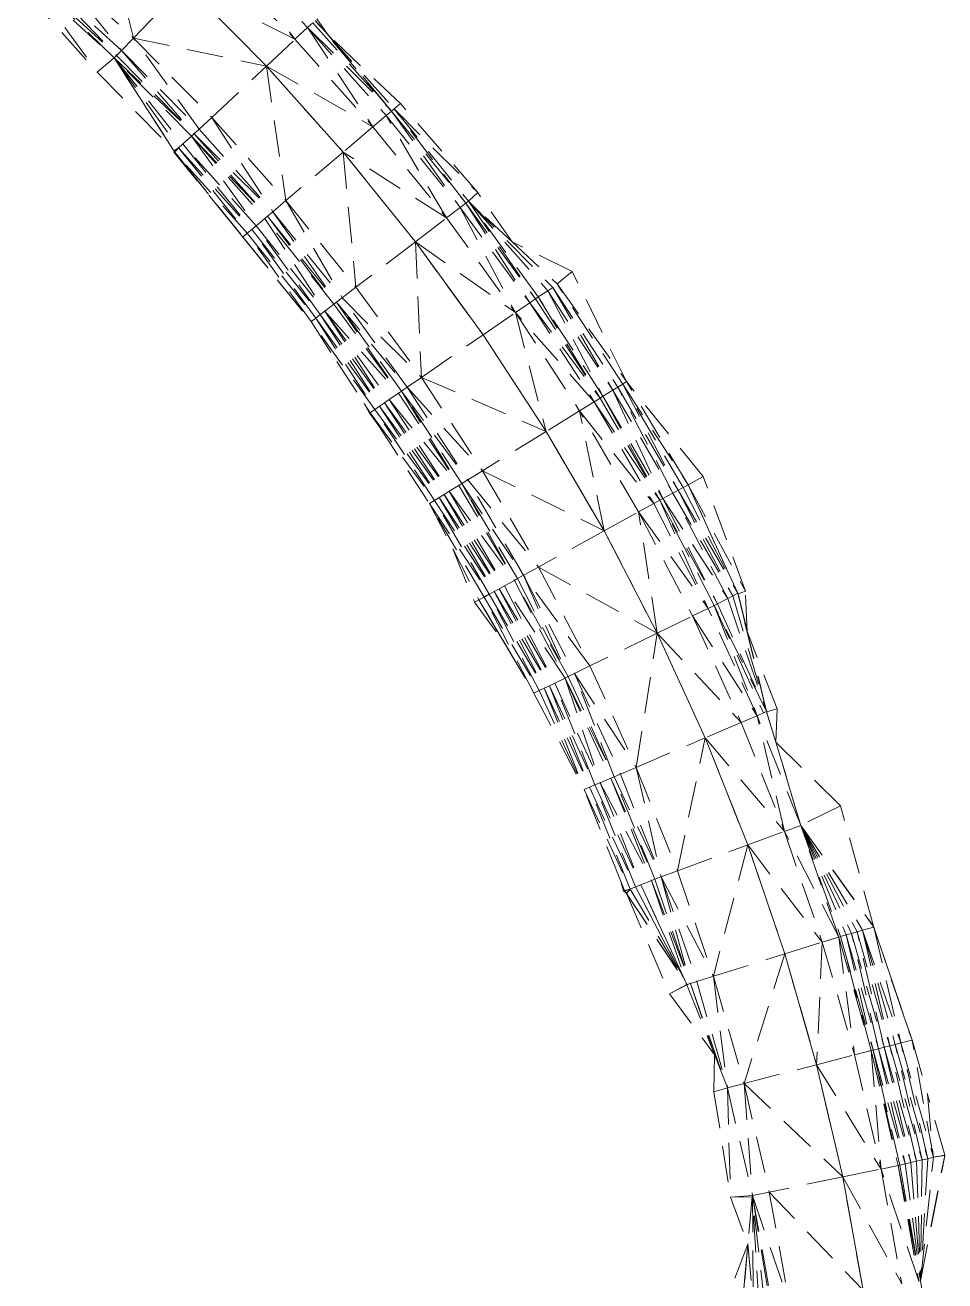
# Model space of a CAD drawing. Header units: metres. Extents: x -162 to 309, y -515 to 446.
# Drawn here: x 216 to 295.8, y -413.4 to -304.4 of the extents above; entities that cross this region are included whole.
import ezdxf

# ---------------------------------------------------------------- set-up
doc = ezdxf.new("R2010")
doc.units = ezdxf.units.M
doc.linetypes.add('HIDDEN', pattern=[9.525, 6.35, -3.175])
doc.layers.add('SURF30BREAK', color=8, linetype='Continuous', lineweight=0)
doc.layers.add('SURF31FEATURE', color=8, linetype='Continuous', lineweight=0)

msp = doc.modelspace()

# ---------------------------------------------------------------- linework, layer by layer
at = {"layer": 'SURF30BREAK', "color": 30, "linetype": 'HIDDEN', "lineweight": 0, "ltscale": 0.5}
for p, q in [((222.51, -294.08, 240.88), (225.37, -305.52, 239.42)), ((233.29, -297.31, 239.84), (240.48, -304.61, 238.64)), ((233.29, -297.31, 239.84), (239.38, -305.63, 238.61)), ((232.24, -298.39, 239.81), (239.38, -305.63, 238.61)), ((218.21, -298.95, 240.62), (225.37, -305.52, 239.42)), ((218.21, -298.95, 240.62), (224.33, -306.6, 239.45)), ((216.62, -300.75, 240.65), (223.7, -307.25, 239.45)), ((216.62, -300.75, 240.65), (222.23, -308.48, 241.37)), ((216.82, -300.53, 240.35), (223.91, -307.03, 239.15)), ((223.7, -307.25, 239.45), (216.82, -300.53, 240.35)), ((224.33, -306.6, 239.45), (217.22, -300.08, 240.65)), ((217.22, -300.08, 240.65), (223.91, -307.03, 239.15)), ((225.37, -305.52, 239.42), (229.88, -300.84, 239.68)), ((239.38, -305.63, 238.61), (229.88, -300.84, 239.68)), ((229.88, -300.84, 239.68), (236.9, -307.96, 238.47)), ((215.97, -301.5, 241.64), (222.23, -308.48, 241.37)), ((247.76, -311.86, 237.14), (241.14, -304, 238.64)), ((242.21, -305.2, 238.45), (241.14, -304, 238.64)), ((242.21, -305.2, 238.45), (241.27, -303.85, 238.51)), ((240.48, -304.61, 238.64), (239.38, -305.63, 238.61)), ((240.48, -304.61, 238.64), (240.92, -304.2, 238.34)), ((240.48, -304.61, 238.64), (247.76, -311.86, 237.14)), ((240.48, -304.61, 238.64), (247.3, -312.25, 237.44)), ((240.48, -304.61, 238.64), (246.15, -313.22, 237.41)), ((240.92, -304.2, 238.34), (247.76, -311.86, 237.14)), ((248.53, -311.21, 238.15), (242.21, -305.2, 238.45)), ((242.21, -305.2, 238.45), (247.98, -311.67, 237.44)), ((242.21, -305.2, 238.45), (247.76, -311.86, 237.14)), ((225.37, -305.52, 239.42), (224.33, -306.6, 239.45)), ((225.37, -305.52, 239.42), (236.9, -307.96, 238.47)), ((225.37, -305.52, 239.42), (232.16, -312.41, 238.21)), ((231.07, -313.43, 238.24), (225.37, -305.52, 239.42)), ((236.9, -307.96, 238.47), (239.38, -305.63, 238.61)), ((239.38, -305.63, 238.61), (246.15, -313.22, 237.41)), ((222.23, -308.48, 241.37), (223.7, -307.25, 239.45)), ((223.7, -307.25, 239.45), (223.91, -307.03, 239.15)), ((223.7, -307.25, 239.45), (230.63, -313.85, 237.94)), ((223.7, -307.25, 239.45), (229.66, -314.72, 238.04)), ((223.7, -307.25, 239.45), (229.29, -315.05, 239.04)), ((223.7, -307.25, 239.45), (228.86, -315.28, 241.02)), ((230.41, -314.05, 238.24), (223.7, -307.25, 239.45)), ((228.83, -315.25, 240.04), (223.7, -307.25, 239.45)), ((223.91, -307.03, 239.15), (224.33, -306.6, 239.45)), ((223.91, -307.03, 239.15), (230.63, -313.85, 237.94)), ((224.33, -306.6, 239.45), (231.07, -313.43, 238.24)), ((224.33, -306.6, 239.45), (230.63, -313.85, 237.94)), ((222.23, -308.48, 241.37), (228.83, -315.25, 240.04)), ((232.16, -312.41, 238.21), (236.9, -307.96, 238.47)), ((236.9, -307.96, 238.47), (246.15, -313.22, 237.41)), ((236.9, -307.96, 238.47), (243.56, -315.42, 237.27)), ((236.9, -307.96, 238.47), (238.6, -319.63, 237.01)), ((247.98, -311.67, 237.44), (247.76, -311.86, 237.14)), ((248.53, -311.21, 238.15), (247.98, -311.67, 237.44)), ((247.98, -311.67, 237.44), (255.24, -318.94, 237.33)), ((247.98, -311.67, 237.44), (254.44, -319.68, 236.24)), ((254.2, -319.86, 235.94), (247.98, -311.67, 237.44)), ((255.24, -318.94, 237.33), (248.53, -311.21, 238.15)), ((231.07, -313.43, 238.24), (232.16, -312.41, 238.21)), ((232.16, -312.41, 238.21), (238.6, -319.63, 237.01)), ((232.16, -312.41, 238.21), (237.46, -320.6, 237.04)), ((246.15, -313.22, 237.41), (247.3, -312.25, 237.44)), ((247.3, -312.25, 237.44), (247.76, -311.86, 237.14)), ((247.3, -312.25, 237.44), (253.73, -320.23, 236.24)), ((252.53, -321.14, 236.21), (247.3, -312.25, 237.44)), ((247.76, -311.86, 237.14), (254.2, -319.86, 235.94)), ((247.76, -311.86, 237.14), (253.73, -320.23, 236.24)), ((230.63, -313.85, 237.94), (230.41, -314.05, 238.24)), ((230.63, -313.85, 237.94), (231.07, -313.43, 238.24)), ((230.63, -313.85, 237.94), (237.46, -320.6, 237.04)), ((230.63, -313.85, 237.94), (237, -320.99, 236.74)), ((231.07, -313.43, 238.24), (237.46, -320.6, 237.04)), ((246.15, -313.22, 237.41), (243.56, -315.42, 237.27)), ((246.15, -313.22, 237.41), (252.53, -321.14, 236.21)), ((229.66, -314.72, 238.04), (229.29, -315.05, 239.04)), ((230.41, -314.05, 238.24), (229.66, -314.72, 238.04)), ((236.01, -321.83, 236.84), (229.66, -314.72, 238.04)), ((229.66, -314.72, 238.04), (235.63, -322.15, 237.84)), ((230.41, -314.05, 238.24), (237, -320.99, 236.74)), ((230.41, -314.05, 238.24), (236.77, -321.18, 237.04)), ((230.41, -314.05, 238.24), (236.01, -321.83, 236.84)), ((228.86, -315.28, 241.02), (228.83, -315.25, 240.04)), ((228.83, -315.25, 240.04), (228.87, -315.31, 241.02)), ((228.86, -315.28, 241.02), (229.29, -315.05, 239.04)), ((228.92, -315.38, 240.03), (228.86, -315.28, 241.02)), ((228.86, -315.28, 241.02), (228.92, -315.38, 240.04)), ((228.87, -315.31, 241.02), (228.86, -315.28, 241.02)), ((228.92, -315.38, 240.04), (228.87, -315.31, 241.02)), ((228.87, -315.31, 241.02), (228.91, -315.45, 241.01)), ((228.92, -315.38, 240.04), (228.91, -315.45, 241.01)), ((228.95, -315.42, 240.04), (228.91, -315.45, 241.01)), ((229.68, -316.34, 240.02), (228.91, -315.45, 241.01)), ((228.91, -315.45, 241.01), (234.85, -322.81, 240.83)), ((229.29, -315.05, 239.04), (228.92, -315.38, 240.03)), ((228.92, -315.38, 240.04), (228.92, -315.38, 240.03)), ((228.92, -315.38, 240.04), (228.95, -315.42, 240.04)), ((228.92, -315.38, 240.04), (228.95, -315.42, 240.04)), ((228.92, -315.38, 240.03), (228.95, -315.42, 240.04)), ((228.95, -315.42, 240.04), (229.29, -315.05, 239.04)), ((235.24, -322.47, 238.84), (228.95, -315.42, 240.04)), ((234.86, -322.8, 239.84), (228.95, -315.42, 240.04)), ((228.95, -315.42, 240.04), (229.68, -316.34, 240.02)), ((228.95, -315.42, 240.04), (228.95, -315.42, 240.04)), ((228.95, -315.42, 240.04), (229.68, -316.34, 240.02)), ((229.29, -315.05, 239.04), (235.63, -322.15, 237.84)), ((229.29, -315.05, 239.04), (235.24, -322.47, 238.84)), ((243.56, -315.42, 237.27), (238.6, -319.63, 237.01)), ((252.53, -321.14, 236.21), (243.56, -315.42, 237.27)), ((243.56, -315.42, 237.27), (249.83, -323.21, 236.07)), ((243.56, -315.42, 237.27), (244.67, -327.16, 235.81)), ((234.85, -322.81, 240.83), (229.68, -316.34, 240.02)), ((229.68, -316.34, 240.02), (234.86, -322.8, 239.84)), ((254.44, -319.68, 236.24), (255.24, -318.94, 237.33)), ((258.22, -323.21, 237.02), (255.24, -318.94, 237.33)), ((237.46, -320.6, 237.04), (238.6, -319.63, 237.01)), ((238.6, -319.63, 237.01), (244.67, -327.16, 235.81)), ((238.6, -319.63, 237.01), (243.48, -328.07, 235.84)), ((252.53, -321.14, 236.21), (253.73, -320.23, 236.24)), ((253.73, -320.23, 236.24), (254.2, -319.86, 235.94)), ((253.73, -320.23, 236.24), (259.75, -328.51, 235.04)), ((253.73, -320.23, 236.24), (258.51, -329.36, 235.01)), ((254.2, -319.86, 235.94), (254.44, -319.68, 236.24)), ((254.2, -319.86, 235.94), (260.24, -328.17, 234.74)), ((254.2, -319.86, 235.94), (259.75, -328.51, 235.04)), ((258.22, -323.21, 237.02), (254.44, -319.68, 236.24)), ((254.44, -319.68, 236.24), (261.75, -327.18, 236.84)), ((254.44, -319.68, 236.24), (261.33, -327.46, 235.84)), ((254.44, -319.68, 236.24), (260.24, -328.17, 234.74)), ((260.49, -328, 234.84), (254.44, -319.68, 236.24)), ((236.77, -321.18, 237.04), (236.01, -321.83, 236.84)), ((237, -320.99, 236.74), (236.77, -321.18, 237.04)), ((242.77, -328.62, 235.84), (236.77, -321.18, 237.04)), ((236.77, -321.18, 237.04), (241.97, -329.23, 235.64)), ((237.46, -320.6, 237.04), (237, -320.99, 236.74)), ((237, -320.99, 236.74), (243, -328.44, 235.54)), ((237, -320.99, 236.74), (242.77, -328.62, 235.84)), ((237.46, -320.6, 237.04), (243.48, -328.07, 235.84)), ((237.46, -320.6, 237.04), (243, -328.44, 235.54)), ((249.83, -323.21, 236.07), (252.53, -321.14, 236.21)), ((252.53, -321.14, 236.21), (258.51, -329.36, 235.01)), ((235.24, -322.47, 238.84), (234.86, -322.8, 239.84)), ((235.63, -322.15, 237.84), (235.24, -322.47, 238.84)), ((235.24, -322.47, 238.84), (241.18, -329.83, 237.64)), ((240.78, -330.14, 238.64), (235.24, -322.47, 238.84)), ((235.63, -322.15, 237.84), (236.01, -321.83, 236.84)), ((235.63, -322.15, 237.84), (241.57, -329.53, 236.64)), ((241.18, -329.83, 237.64), (235.63, -322.15, 237.84)), ((236.01, -321.83, 236.84), (241.97, -329.23, 235.64)), ((241.57, -329.53, 236.64), (236.01, -321.83, 236.84)), ((234.86, -322.8, 239.84), (234.85, -322.81, 240.83)), ((234.85, -322.81, 240.83), (235.06, -323.04, 240.8)), ((234.86, -322.8, 239.84), (240.78, -330.14, 238.64)), ((234.86, -322.8, 239.84), (235.06, -323.04, 240.8)), ((235.06, -323.04, 240.8), (240.78, -330.14, 238.64)), ((249.83, -323.21, 236.07), (244.67, -327.16, 235.81)), ((249.83, -323.21, 236.07), (258.51, -329.36, 235.01)), ((249.83, -323.21, 236.07), (255.71, -331.29, 234.87)), ((249.83, -323.21, 236.07), (250.36, -334.98, 234.61)), ((263.43, -325.78, 236.71), (258.22, -323.21, 237.02)), ((258.22, -323.21, 237.02), (262.14, -326.87, 237.84)), ((263.43, -325.78, 236.71), (262.14, -326.87, 237.84)), ((268.15, -335.35, 236.37), (263.43, -325.78, 236.71)), ((262.14, -326.87, 237.84), (268.15, -335.35, 236.37)), ((262.16, -326.91, 237.84), (262.14, -326.87, 237.84)), ((267.82, -335.57, 236.63), (262.16, -326.91, 237.84)), ((243, -328.44, 235.54), (243.48, -328.07, 235.84)), ((243.48, -328.07, 235.84), (244.67, -327.16, 235.81)), ((243.48, -328.07, 235.84), (250.36, -334.98, 234.61)), ((249.12, -335.84, 234.64), (243.48, -328.07, 235.84)), ((244.67, -327.16, 235.81), (250.36, -334.98, 234.61)), ((260.49, -328, 234.84), (260.24, -328.17, 234.74)), ((261.33, -327.46, 235.84), (260.49, -328, 234.84)), ((266.11, -336.62, 233.63), (260.49, -328, 234.84)), ((260.49, -328, 234.84), (265.86, -336.78, 233.53)), ((261.33, -327.46, 235.84), (261.75, -327.18, 236.84)), ((261.33, -327.46, 235.84), (266.97, -336.09, 234.63)), ((261.33, -327.46, 235.84), (266.11, -336.62, 233.63)), ((261.75, -327.18, 236.84), (267.39, -335.83, 235.63)), ((261.75, -327.18, 236.84), (266.97, -336.09, 234.63)), ((241.97, -329.23, 235.64), (242.77, -328.62, 235.84)), ((243, -328.44, 235.54), (242.77, -328.62, 235.84)), ((242.77, -328.62, 235.84), (248.38, -336.35, 234.64)), ((243, -328.44, 235.54), (249.12, -335.84, 234.64)), ((243, -328.44, 235.54), (248.38, -336.35, 234.64)), ((248.63, -336.18, 234.34), (243, -328.44, 235.54)), ((259.75, -328.51, 235.04), (258.51, -329.36, 235.01)), ((260.24, -328.17, 234.74), (259.75, -328.51, 235.04)), ((259.75, -328.51, 235.04), (265.86, -336.78, 233.53)), ((259.75, -328.51, 235.04), (265.35, -337.09, 233.83)), ((260.24, -328.17, 234.74), (265.86, -336.78, 233.53)), ((240.78, -330.14, 238.64), (241.18, -329.83, 237.64)), ((240.78, -330.14, 238.64), (243.02, -333.6, 239.55)), ((246.32, -337.77, 237.44), (240.78, -330.14, 238.64)), ((241.18, -329.83, 237.64), (241.57, -329.53, 236.64)), ((241.18, -329.83, 237.64), (246.73, -337.48, 236.44)), ((241.18, -329.83, 237.64), (246.32, -337.77, 237.44)), ((241.57, -329.53, 236.64), (241.97, -329.23, 235.64)), ((241.57, -329.53, 236.64), (247.15, -337.2, 235.44)), ((241.57, -329.53, 236.64), (246.73, -337.48, 236.44)), ((241.97, -329.23, 235.64), (248.38, -336.35, 234.64)), ((241.97, -329.23, 235.64), (247.56, -336.91, 234.44)), ((241.97, -329.23, 235.64), (247.15, -337.2, 235.44)), ((255.71, -331.29, 234.87), (258.51, -329.36, 235.01)), ((265.35, -337.09, 233.83), (258.51, -329.36, 235.01)), ((258.51, -329.36, 235.01), (264.07, -337.88, 233.8)), ((258.51, -329.36, 235.01), (261.18, -339.67, 233.67)), ((250.36, -334.98, 234.61), (255.71, -331.29, 234.87)), ((255.71, -331.29, 234.87), (261.18, -339.67, 233.67)), ((243.02, -333.6, 239.55), (245.39, -337.25, 239.46)), ((249.12, -335.84, 234.64), (250.36, -334.98, 234.61)), ((250.36, -334.98, 234.61), (261.18, -339.67, 233.67)), ((250.36, -334.98, 234.61), (255.65, -343.08, 233.41)), ((267.39, -335.83, 235.63), (267.82, -335.57, 236.63)), ((268.15, -335.35, 236.37), (267.82, -335.57, 236.63)), ((267.82, -335.57, 236.63), (273.49, -344.3, 236.43)), ((267.82, -335.57, 236.63), (272.62, -344.78, 234.43)), ((273.06, -344.54, 235.43), (267.82, -335.57, 236.63)), ((273.49, -344.3, 236.43), (268.15, -335.35, 236.37)), ((274.8, -343.58, 235.44), (268.15, -335.35, 236.37)), ((248.38, -336.35, 234.64), (247.56, -336.91, 234.44)), ((248.38, -336.35, 234.64), (248.63, -336.18, 234.34)), ((248.38, -336.35, 234.64), (253.61, -344.35, 233.44)), ((248.63, -336.18, 234.34), (249.12, -335.84, 234.64)), ((248.63, -336.18, 234.34), (254.37, -343.87, 233.44)), ((248.63, -336.18, 234.34), (253.61, -344.35, 233.44)), ((253.86, -344.19, 233.14), (248.63, -336.18, 234.34)), ((249.12, -335.84, 234.64), (255.65, -343.08, 233.41)), ((249.12, -335.84, 234.64), (254.37, -343.87, 233.44)), ((265.86, -336.78, 233.53), (265.35, -337.09, 233.83)), ((265.86, -336.78, 233.53), (266.11, -336.62, 233.63)), ((265.86, -336.78, 233.53), (271.04, -345.65, 232.33)), ((266.11, -336.62, 233.63), (266.97, -336.09, 234.63)), ((266.11, -336.62, 233.63), (271.3, -345.5, 232.43)), ((266.11, -336.62, 233.63), (271.04, -345.65, 232.33)), ((266.97, -336.09, 234.63), (267.39, -335.83, 235.63)), ((266.97, -336.09, 234.63), (272.18, -345.02, 233.43)), ((266.97, -336.09, 234.63), (271.3, -345.5, 232.43)), ((267.39, -335.83, 235.63), (272.62, -344.78, 234.43)), ((272.18, -345.02, 233.43), (267.39, -335.83, 235.63)), ((245.91, -338.05, 238.44), (245.39, -337.25, 239.46)), ((245.39, -337.25, 239.46), (245.86, -338.08, 239.4)), ((246.32, -337.77, 237.44), (245.91, -338.05, 238.44)), ((246.73, -337.48, 236.44), (246.32, -337.77, 237.44)), ((246.32, -337.77, 237.44), (251.9, -345.4, 235.24)), ((251.48, -345.66, 236.24), (246.32, -337.77, 237.44)), ((246.73, -337.48, 236.44), (247.15, -337.2, 235.44)), ((246.73, -337.48, 236.44), (252.33, -345.14, 234.24)), ((246.73, -337.48, 236.44), (251.9, -345.4, 235.24)), ((247.15, -337.2, 235.44), (247.56, -336.91, 234.44)), ((247.15, -337.2, 235.44), (252.75, -344.87, 233.24)), ((247.15, -337.2, 235.44), (252.33, -345.14, 234.24)), ((247.56, -336.91, 234.44), (253.61, -344.35, 233.44)), ((247.56, -336.91, 234.44), (252.75, -344.87, 233.24)), ((264.07, -337.88, 233.8), (261.18, -339.67, 233.67)), ((265.35, -337.09, 233.83), (264.07, -337.88, 233.8)), ((264.07, -337.88, 233.8), (270.51, -345.94, 232.63)), ((266.22, -348.3, 232.47), (264.07, -337.88, 233.8)), ((269.2, -346.66, 232.6), (264.07, -337.88, 233.8)), ((265.35, -337.09, 233.83), (271.04, -345.65, 232.33)), ((265.35, -337.09, 233.83), (270.51, -345.94, 232.63)), ((245.91, -338.05, 238.44), (245.86, -338.08, 239.4)), ((245.86, -338.08, 239.4), (246.57, -339.07, 238.24)), ((245.91, -338.05, 238.44), (251.48, -345.66, 236.24)), ((246.57, -339.07, 238.24), (245.91, -338.05, 238.44)), ((246.57, -339.07, 238.24), (251.05, -345.92, 237.24)), ((261.18, -339.67, 233.67), (255.65, -343.08, 233.41)), ((261.18, -339.67, 233.67), (266.22, -348.3, 232.47)), ((254.37, -343.87, 233.44), (255.65, -343.08, 233.41)), ((255.65, -343.08, 233.41), (266.22, -348.3, 232.47)), ((255.65, -343.08, 233.41), (260.52, -351.44, 232.21)), ((252.75, -344.87, 233.24), (253.61, -344.35, 233.44)), ((253.61, -344.35, 233.44), (253.86, -344.19, 233.14)), ((253.61, -344.35, 233.44), (258.42, -352.6, 232.24)), ((253.86, -344.19, 233.14), (254.37, -343.87, 233.44)), ((253.86, -344.19, 233.14), (259.21, -352.16, 232.24)), ((253.86, -344.19, 233.14), (258.42, -352.6, 232.24)), ((258.68, -352.45, 231.94), (253.86, -344.19, 233.14)), ((254.37, -343.87, 233.44), (260.52, -351.44, 232.21)), ((259.21, -352.16, 232.24), (254.37, -343.87, 233.44)), ((273.06, -344.54, 235.43), (273.49, -344.3, 236.43)), ((273.49, -344.3, 236.43), (274.8, -343.58, 235.44)), ((273.49, -344.3, 236.43), (278.47, -353.54, 233.78)), ((273.49, -344.3, 236.43), (277.84, -353.76, 234.23)), ((277.81, -353.72, 234.23), (273.49, -344.3, 236.43)), ((278.47, -353.54, 233.78), (274.8, -343.58, 235.44)), ((251.48, -345.66, 236.24), (251.9, -345.4, 235.24)), ((251.9, -345.4, 235.24), (252.33, -345.14, 234.24)), ((251.9, -345.4, 235.24), (257.11, -353.32, 233.04)), ((251.9, -345.4, 235.24), (256.67, -353.56, 234.04)), ((252.33, -345.14, 234.24), (252.75, -344.87, 233.24)), ((252.33, -345.14, 234.24), (257.55, -353.08, 232.04)), ((252.33, -345.14, 234.24), (257.11, -353.32, 233.04)), ((252.75, -344.87, 233.24), (258.42, -352.6, 232.24)), ((252.75, -344.87, 233.24), (257.55, -353.08, 232.04)), ((271.04, -345.65, 232.33), (271.3, -345.5, 232.43)), ((271.3, -345.5, 232.43), (272.18, -345.02, 233.43)), ((271.3, -345.5, 232.43), (276.93, -354.18, 232.23)), ((271.3, -345.5, 232.43), (276.04, -354.64, 231.23)), ((272.18, -345.02, 233.43), (272.62, -344.78, 234.43)), ((272.18, -345.02, 233.43), (277.37, -353.95, 233.23)), ((276.93, -354.18, 232.23), (272.18, -345.02, 233.43)), ((272.62, -344.78, 234.43), (273.06, -344.54, 235.43)), ((272.62, -344.78, 234.43), (277.81, -353.72, 234.23)), ((272.62, -344.78, 234.43), (277.37, -353.95, 233.23)), ((273.06, -344.54, 235.43), (277.81, -353.72, 234.23)), ((251.48, -345.66, 236.24), (251.05, -345.92, 237.24)), ((251.05, -345.92, 237.24), (256.23, -353.8, 235.04)), ((251.05, -345.92, 237.24), (253.08, -349.86, 238.14)), ((255.79, -354.05, 236.04), (251.05, -345.92, 237.24)), ((251.48, -345.66, 236.24), (256.67, -353.56, 234.04)), ((256.23, -353.8, 235.04), (251.48, -345.66, 236.24)), ((269.2, -346.66, 232.6), (270.51, -345.94, 232.63)), ((270.51, -345.94, 232.63), (271.04, -345.65, 232.33)), ((270.51, -345.94, 232.63), (275.23, -355.03, 231.43)), ((271.04, -345.65, 232.33), (276.04, -354.64, 231.23)), ((271.04, -345.65, 232.33), (275.23, -355.03, 231.43)), ((275.77, -354.77, 231.13), (271.04, -345.65, 232.33)), ((266.22, -348.3, 232.47), (269.2, -346.66, 232.6)), ((269.2, -346.66, 232.6), (275.23, -355.03, 231.43)), ((269.2, -346.66, 232.6), (273.88, -355.69, 231.4)), ((270.82, -357.18, 231.26), (269.2, -346.66, 232.6)), ((266.22, -348.3, 232.47), (260.52, -351.44, 232.21)), ((266.22, -348.3, 232.47), (270.82, -357.18, 231.26)), ((253.08, -349.86, 238.14), (255.35, -354.29, 237.04)), ((253.08, -349.86, 238.14), (254.97, -354.5, 237.74)), ((259.21, -352.16, 232.24), (260.52, -351.44, 232.21)), ((260.52, -351.44, 232.21), (270.82, -357.18, 231.26)), ((260.52, -351.44, 232.21), (264.98, -360.03, 231)), ((257.11, -353.32, 233.04), (257.55, -353.08, 232.04)), ((257.55, -353.08, 232.04), (258.42, -352.6, 232.24)), ((257.55, -353.08, 232.04), (261.92, -361.52, 230.83)), ((262.82, -361.08, 231.03), (257.55, -353.08, 232.04)), ((258.42, -352.6, 232.24), (258.68, -352.45, 231.94)), ((258.42, -352.6, 232.24), (262.82, -361.08, 231.03)), ((263.09, -360.95, 230.73), (258.42, -352.6, 232.24)), ((258.68, -352.45, 231.94), (259.21, -352.16, 232.24)), ((258.68, -352.45, 231.94), (263.09, -360.95, 230.73)), ((259.21, -352.16, 232.24), (263.63, -360.68, 231.03)), ((259.21, -352.16, 232.24), (263.09, -360.95, 230.73)), ((264.98, -360.03, 231), (259.21, -352.16, 232.24)), ((255.35, -354.29, 237.04), (255.79, -354.05, 236.04)), ((255.79, -354.05, 236.04), (256.23, -353.8, 235.04)), ((255.79, -354.05, 236.04), (260.57, -362.17, 233.83)), ((260.12, -362.39, 234.83), (255.79, -354.05, 236.04)), ((256.23, -353.8, 235.04), (256.67, -353.56, 234.04)), ((256.23, -353.8, 235.04), (261.02, -361.95, 232.83)), ((260.57, -362.17, 233.83), (256.23, -353.8, 235.04)), ((256.67, -353.56, 234.04), (257.11, -353.32, 233.04)), ((256.67, -353.56, 234.04), (261.47, -361.74, 231.83)), ((256.67, -353.56, 234.04), (261.02, -361.95, 232.83)), ((257.11, -353.32, 233.04), (261.92, -361.52, 230.83)), ((257.11, -353.32, 233.04), (261.47, -361.74, 231.83)), ((276.04, -354.64, 231.23), (276.93, -354.18, 232.23)), ((276.93, -354.18, 232.23), (277.37, -353.95, 233.23)), ((276.93, -354.18, 232.23), (280.31, -363.99, 230.23)), ((277.37, -353.95, 233.23), (277.81, -353.72, 234.23)), ((277.37, -353.95, 233.23), (280.31, -363.99, 230.23)), ((277.81, -353.72, 234.23), (277.84, -353.76, 234.23)), ((277.81, -353.72, 234.23), (278.63, -357.05, 232.94)), ((280.31, -363.99, 230.23), (277.81, -353.72, 234.23)), ((277.84, -353.76, 234.23), (278.47, -353.54, 233.78)), ((277.84, -353.76, 234.23), (278.63, -357.05, 232.94)), ((278.63, -357.05, 232.94), (278.47, -353.54, 233.78)), ((254.97, -354.5, 237.74), (255.35, -354.29, 237.04)), ((254.97, -354.5, 237.74), (257.49, -357.92, 237.05)), ((255.35, -354.29, 237.04), (260.12, -362.39, 234.83)), ((257.49, -357.92, 237.05), (255.35, -354.29, 237.04)), ((259, -360.48, 236.35), (255.35, -354.29, 237.04)), ((273.88, -355.69, 231.4), (275.23, -355.03, 231.43)), ((275.23, -355.03, 231.43), (275.77, -354.77, 231.13)), ((279.49, -364.35, 230.23), (275.23, -355.03, 231.43)), ((275.77, -354.77, 231.13), (276.04, -354.64, 231.23)), ((275.77, -354.77, 231.13), (280.04, -364.11, 229.93)), ((275.77, -354.77, 231.13), (279.49, -364.35, 230.23)), ((280.31, -363.99, 230.23), (275.77, -354.77, 231.13)), ((276.04, -354.64, 231.23), (280.31, -363.99, 230.23)), ((270.82, -357.18, 231.26), (273.88, -355.69, 231.4)), ((273.88, -355.69, 231.4), (279.49, -364.35, 230.23)), ((273.88, -355.69, 231.4), (278.11, -364.94, 230.2)), ((270.82, -357.18, 231.26), (264.98, -360.03, 231)), ((269, -368.83, 229.8), (270.82, -357.18, 231.26)), ((270.82, -357.18, 231.26), (278.11, -364.94, 230.2)), ((270.82, -357.18, 231.26), (274.98, -366.27, 230.06)), ((280.31, -363.99, 230.23), (278.63, -357.05, 232.94)), ((280.31, -364, 230.23), (278.63, -357.05, 232.94)), ((281.22, -363.75, 231.17), (278.63, -357.05, 232.94)), ((257.49, -357.92, 237.05), (259, -360.48, 236.35)), ((263.63, -360.68, 231.03), (263.09, -360.95, 230.73)), ((263.63, -360.68, 231.03), (264.98, -360.03, 231)), ((263.63, -360.68, 231.03), (269, -368.83, 229.8)), ((263.63, -360.68, 231.03), (267.62, -369.42, 229.83)), ((267.07, -369.65, 229.53), (263.63, -360.68, 231.03)), ((264.98, -360.03, 231), (269, -368.83, 229.8)), ((261.47, -361.74, 231.83), (261.02, -361.95, 232.83)), ((261.92, -361.52, 230.83), (261.47, -361.74, 231.83)), ((261.47, -361.74, 231.83), (265.41, -370.36, 230.63)), ((261.47, -361.74, 231.83), (264.95, -370.55, 231.63)), ((261.92, -361.52, 230.83), (262.82, -361.08, 231.03)), ((261.92, -361.52, 230.83), (265.87, -370.16, 229.63)), ((265.41, -370.36, 230.63), (261.92, -361.52, 230.83)), ((262.82, -361.08, 231.03), (263.09, -360.95, 230.73)), ((262.82, -361.08, 231.03), (267.07, -369.65, 229.53)), ((262.82, -361.08, 231.03), (266.79, -369.77, 229.83)), ((262.82, -361.08, 231.03), (265.87, -370.16, 229.63)), ((263.09, -360.95, 230.73), (267.07, -369.65, 229.53)), ((260.57, -362.17, 233.83), (260.12, -362.39, 234.83)), ((260.12, -362.39, 234.83), (264.49, -370.75, 232.63)), ((261.02, -361.95, 232.83), (260.57, -362.17, 233.83)), ((260.57, -362.17, 233.83), (264.49, -370.75, 232.63)), ((261.02, -361.95, 232.83), (264.95, -370.55, 231.63)), ((261.02, -361.95, 232.83), (264.49, -370.75, 232.63)), ((280.04, -364.11, 229.93), (280.31, -363.99, 230.23)), ((280.31, -364, 230.23), (281.22, -363.75, 231.17)), ((280.31, -363.99, 230.23), (280.31, -364, 230.23)), ((280.31, -363.99, 230.23), (283.27, -373.87, 229.03)), ((281.11, -366.65, 229.91), (280.31, -363.99, 230.23)), ((280.31, -364, 230.23), (281.11, -366.65, 229.91)), ((281.11, -366.65, 229.91), (281.22, -363.75, 231.17)), ((278.11, -364.94, 230.2), (274.98, -366.27, 230.06)), ((279.49, -364.35, 230.23), (278.11, -364.94, 230.2)), ((278.11, -364.94, 230.2), (281.86, -374.39, 229)), ((279.49, -364.35, 230.23), (280.04, -364.11, 229.93)), ((283.27, -373.87, 229.03), (279.49, -364.35, 230.23)), ((281.86, -374.39, 229), (279.49, -364.35, 230.23)), ((269, -368.83, 229.8), (274.98, -366.27, 230.06)), ((272.57, -377.82, 228.6), (274.98, -366.27, 230.06)), ((274.98, -366.27, 230.06), (281.86, -374.39, 229)), ((274.98, -366.27, 230.06), (278.67, -375.57, 228.86)), ((286.73, -372.17, 226.46), (281.11, -366.65, 229.91)), ((281.11, -366.65, 229.91), (283.27, -373.87, 229.03)), ((267.07, -369.65, 229.53), (267.62, -369.42, 229.83)), ((267.62, -369.42, 229.83), (269, -368.83, 229.8)), ((267.62, -369.42, 229.83), (271.16, -378.34, 228.63)), ((269, -368.83, 229.8), (272.57, -377.82, 228.6)), ((269, -368.83, 229.8), (271.16, -378.34, 228.63)), ((264.95, -370.55, 231.63), (264.49, -370.75, 232.63)), ((264.95, -370.55, 231.63), (265.41, -370.36, 230.63)), ((264.95, -370.55, 231.63), (268.92, -379.2, 229.43)), ((268.46, -379.39, 230.43), (264.95, -370.55, 231.63)), ((265.41, -370.36, 230.63), (265.87, -370.16, 229.63)), ((265.41, -370.36, 230.63), (269.39, -379.02, 228.43)), ((268.92, -379.2, 229.43), (265.41, -370.36, 230.63)), ((265.87, -370.16, 229.63), (266.79, -369.77, 229.83)), ((265.87, -370.16, 229.63), (270.32, -378.65, 228.63)), ((265.87, -370.16, 229.63), (269.39, -379.02, 228.43)), ((266.79, -369.77, 229.83), (267.07, -369.65, 229.53)), ((266.79, -369.77, 229.83), (270.6, -378.54, 228.33)), ((266.79, -369.77, 229.83), (270.32, -378.65, 228.63)), ((267.07, -369.65, 229.53), (271.16, -378.34, 228.63)), ((270.6, -378.54, 228.33), (267.07, -369.65, 229.53)), ((264.49, -370.75, 232.63), (268.46, -379.39, 230.43)), ((267.62, -378.64, 232.55), (264.49, -370.75, 232.63)), ((286.73, -372.17, 226.46), (283.27, -373.87, 229.03)), ((289.58, -382.62, 222.44), (286.73, -372.17, 226.46)), ((281.86, -374.39, 229), (283.27, -373.87, 229.03)), ((283.27, -373.87, 229.03), (289.58, -382.62, 222.44)), ((283.27, -373.87, 229.03), (289.6, -382.7, 223.22)), ((283.27, -373.87, 229.03), (288.64, -382.97, 223.02)), ((283.27, -373.87, 229.03), (288.16, -383.11, 224.02)), ((283.27, -373.87, 229.03), (287.68, -383.25, 225.02)), ((283.27, -373.87, 229.03), (287.2, -383.38, 226.02)), ((283.27, -373.87, 229.03), (286.72, -383.52, 227.02)), ((286.57, -383.57, 227.82), (283.27, -373.87, 229.03)), ((278.67, -375.57, 228.86), (281.86, -374.39, 229)), ((281.86, -374.39, 229), (285.14, -384.01, 227.79)), ((286.57, -383.57, 227.82), (281.86, -374.39, 229)), ((272.57, -377.82, 228.6), (278.67, -375.57, 228.86)), ((278.67, -375.57, 228.86), (275.69, -386.97, 227.4)), ((278.67, -375.57, 228.86), (285.14, -384.01, 227.79)), ((278.67, -375.57, 228.86), (281.9, -385.03, 227.66)), ((271.16, -378.34, 228.63), (272.57, -377.82, 228.6)), ((272.57, -377.82, 228.6), (275.69, -386.97, 227.4)), ((267.97, -379.51, 232.43), (267.62, -378.64, 232.55)), ((267.62, -378.64, 232.55), (267.9, -379.55, 232.37)), ((268.46, -379.39, 230.43), (268.92, -379.2, 229.43)), ((268.92, -379.2, 229.43), (269.39, -379.02, 228.43)), ((268.92, -379.2, 229.43), (273.39, -387.68, 227.43)), ((273.38, -387.66, 227.44), (268.92, -379.2, 229.43)), ((269.39, -379.02, 228.43), (270.32, -378.65, 228.63)), ((269.39, -379.02, 228.43), (273.4, -387.69, 227.43)), ((273.39, -387.68, 227.43), (269.39, -379.02, 228.43)), ((270.32, -378.65, 228.63), (270.6, -378.54, 228.33)), ((270.32, -378.65, 228.63), (273.69, -387.6, 227.13)), ((270.32, -378.65, 228.63), (273.4, -387.69, 227.43)), ((270.32, -378.65, 228.63), (273.4, -387.69, 227.43)), ((270.6, -378.54, 228.33), (271.16, -378.34, 228.63)), ((270.6, -378.54, 228.33), (273.69, -387.6, 227.13)), ((271.16, -378.34, 228.63), (275.69, -386.97, 227.4)), ((271.16, -378.34, 228.63), (274.26, -387.42, 227.43)), ((271.16, -378.34, 228.63), (273.69, -387.6, 227.13)), ((267.9, -379.55, 232.37), (267.97, -379.51, 232.43)), ((267.9, -379.55, 232.37), (268, -379.57, 231.43)), ((267.9, -379.55, 232.37), (268.11, -379.74, 232.28)), ((267.97, -379.51, 232.43), (268.46, -379.39, 230.43)), ((268, -379.57, 231.43), (267.97, -379.51, 232.43)), ((268.01, -379.57, 231.4), (267.97, -379.51, 232.43)), ((268.15, -379.78, 232.27), (268, -379.57, 231.43)), ((268, -379.57, 231.43), (268.01, -379.57, 231.4)), ((268, -379.57, 231.43), (268.11, -379.74, 232.28)), ((268.46, -379.39, 230.43), (268.01, -379.57, 231.4)), ((268.01, -379.57, 231.4), (268.15, -379.78, 232.27)), ((268.15, -379.78, 232.27), (268.11, -379.74, 232.28)), ((268.11, -379.74, 232.28), (268.17, -379.84, 232.25)), ((268.46, -379.39, 230.43), (268.15, -379.78, 232.27)), ((268.15, -379.78, 232.27), (273.38, -387.66, 227.44)), ((268.15, -379.78, 232.27), (273.4, -387.69, 227.43)), ((268.17, -379.84, 232.25), (268.15, -379.78, 232.27)), ((268.17, -379.84, 232.25), (273.4, -387.69, 227.43)), ((268.17, -379.84, 232.25), (271.88, -388.48, 229.14)), ((268.46, -379.39, 230.43), (273.38, -387.66, 227.44)), ((285.14, -384.01, 227.79), (286.57, -383.57, 227.82)), ((286.57, -383.57, 227.82), (286.72, -383.52, 227.02)), ((286.57, -383.57, 227.82), (289.39, -393.41, 226.62)), ((286.57, -383.57, 227.82), (287.94, -393.79, 226.59)), ((286.72, -383.52, 227.02), (287.2, -383.38, 226.02)), ((286.72, -383.52, 227.02), (289.54, -393.38, 225.82)), ((289.39, -393.41, 226.62), (286.72, -383.52, 227.02)), ((287.68, -383.25, 225.02), (287.2, -383.38, 226.02)), ((287.2, -383.38, 226.02), (290.02, -393.25, 224.82)), ((287.2, -383.38, 226.02), (289.54, -393.38, 225.82)), ((288.16, -383.11, 224.02), (287.68, -383.25, 225.02)), ((287.68, -383.25, 225.02), (290.5, -393.13, 223.82)), ((290.02, -393.25, 224.82), (287.68, -383.25, 225.02)), ((288.16, -383.11, 224.02), (288.64, -382.97, 223.02)), ((288.16, -383.11, 224.02), (290.99, -393, 222.82)), ((290.5, -393.13, 223.82), (288.16, -383.11, 224.02)), ((288.64, -382.97, 223.02), (289.6, -382.7, 223.22)), ((288.64, -382.97, 223.02), (291.96, -392.75, 220.82)), ((288.64, -382.97, 223.02), (291.47, -392.88, 221.82)), ((288.64, -382.97, 223.02), (290.99, -393, 222.82)), ((292.93, -392.5, 219.96), (289.58, -382.62, 222.44)), ((289.58, -382.62, 222.44), (289.6, -382.7, 223.22)), ((289.6, -382.7, 223.22), (292.93, -392.5, 219.96)), ((289.6, -382.7, 223.22), (292.93, -392.52, 221.02)), ((289.6, -382.7, 223.22), (291.96, -392.75, 220.82)), ((281.9, -385.03, 227.66), (285.14, -384.01, 227.79)), ((285.14, -384.01, 227.79), (284.64, -394.64, 226.46)), ((285.14, -384.01, 227.79), (287.94, -393.79, 226.59)), ((275.69, -386.97, 227.4), (281.9, -385.03, 227.66)), ((281.9, -385.03, 227.66), (278.35, -396.27, 226.2)), ((281.9, -385.03, 227.66), (284.64, -394.64, 226.46)), ((273.4, -387.69, 227.43), (271.88, -388.48, 229.14)), ((271.88, -388.48, 229.14), (273.4, -387.7, 227.43)), ((273.38, -387.66, 227.44), (273.4, -387.69, 227.43)), ((273.39, -387.68, 227.43), (273.38, -387.66, 227.44)), ((273.4, -387.69, 227.43), (273.39, -387.68, 227.43)), ((273.4, -387.69, 227.43), (273.39, -387.68, 227.43)), ((273.69, -387.6, 227.13), (273.4, -387.69, 227.43)), ((273.4, -387.7, 227.43), (273.69, -387.6, 227.13)), ((273.4, -387.69, 227.43), (273.4, -387.69, 227.43)), ((273.4, -387.69, 227.43), (273.4, -387.7, 227.43)), ((273.4, -387.69, 227.43), (273.4, -387.69, 227.43)), ((273.4, -387.69, 227.43), (273.4, -387.69, 227.43)), ((273.4, -387.69, 227.43), (273.4, -387.7, 227.43)), ((273.4, -387.7, 227.43), (275.78, -393.78, 226.61)), ((273.69, -387.6, 227.13), (274.26, -387.42, 227.43)), ((273.69, -387.6, 227.13), (276.9, -396.65, 226.23)), ((273.69, -387.6, 227.13), (275.78, -393.78, 226.61)), ((274.26, -387.42, 227.43), (275.69, -386.97, 227.4)), ((274.26, -387.42, 227.43), (276.9, -396.65, 226.23)), ((275.69, -386.97, 227.4), (278.35, -396.27, 226.2)), ((275.69, -386.97, 227.4), (276.9, -396.65, 226.23)), ((271.88, -388.48, 229.14), (275.78, -393.78, 226.61)), ((287.94, -393.79, 226.59), (289.39, -393.41, 226.62)), ((289.39, -393.41, 226.62), (289.54, -393.38, 225.82)), ((289.39, -393.41, 226.62), (291.71, -403.39, 225.42)), ((289.39, -393.41, 226.62), (290.24, -403.7, 225.39)), ((289.54, -393.38, 225.82), (290.02, -393.25, 224.82)), ((289.54, -393.38, 225.82), (292.34, -403.25, 223.62)), ((289.54, -393.38, 225.82), (291.71, -403.39, 225.42)), ((291.86, -403.36, 224.62), (289.54, -393.38, 225.82)), ((290.02, -393.25, 224.82), (290.5, -393.13, 223.82)), ((290.02, -393.25, 224.82), (292.83, -403.14, 222.62)), ((290.02, -393.25, 224.82), (292.34, -403.25, 223.62)), ((290.5, -393.13, 223.82), (290.99, -393, 222.82)), ((290.5, -393.13, 223.82), (293.32, -403.02, 221.62)), ((290.5, -393.13, 223.82), (292.83, -403.14, 222.62)), ((290.99, -393, 222.82), (291.47, -392.88, 221.82)), ((290.99, -393, 222.82), (293.8, -402.91, 220.62)), ((293.32, -403.02, 221.62), (290.99, -393, 222.82)), ((291.47, -392.88, 221.82), (291.96, -392.75, 220.82)), ((291.47, -392.88, 221.82), (294.29, -402.8, 219.62)), ((293.8, -402.91, 220.62), (291.47, -392.88, 221.82)), ((291.96, -392.75, 220.82), (292.93, -392.52, 221.02)), ((291.96, -392.75, 220.82), (294.78, -402.68, 218.62)), ((294.29, -402.8, 219.62), (291.96, -392.75, 220.82)), ((292.93, -392.5, 219.96), (292.93, -392.52, 221.02)), ((292.93, -392.52, 221.02), (294.27, -397.23, 219.99)), ((294.78, -402.68, 218.62), (292.93, -392.52, 221.02)), ((275.78, -393.78, 226.61), (275.74, -397.01, 225.42)), ((275.78, -393.78, 226.61), (276.09, -394.57, 226.51)), ((276.9, -396.65, 226.23), (276.09, -394.57, 226.51)), ((284.64, -394.64, 226.46), (287.94, -393.79, 226.59)), ((287.94, -393.79, 226.59), (290.24, -403.7, 225.39)), ((278.35, -396.27, 226.2), (284.64, -394.64, 226.46)), ((284.64, -394.64, 226.46), (290.24, -403.7, 225.39)), ((286.91, -404.38, 225.26), (284.64, -394.64, 226.46)), ((276.9, -396.65, 226.23), (275.74, -397.01, 225.42)), ((276.9, -396.65, 226.23), (278.35, -396.27, 226.2)), ((276.9, -396.65, 226.23), (279.07, -406, 225.03)), ((276.9, -396.65, 226.23), (277.18, -406.13, 223.76)), ((278.35, -396.27, 226.2), (286.91, -404.38, 225.26)), ((278.35, -396.27, 226.2), (280.54, -405.7, 225)), ((278.35, -396.27, 226.2), (279.07, -406, 225.03)), ((275.74, -397.01, 225.42), (277.18, -406.13, 223.76)), ((294.27, -397.23, 219.99), (294.78, -402.68, 218.62)), ((295.76, -402.5, 218.82), (294.27, -397.23, 219.99)), ((295.76, -402.5, 218.82), (294.27, -397.23, 219.99)), ((291.86, -403.36, 224.62), (292.34, -403.25, 223.62)), ((292.34, -403.25, 223.62), (292.83, -403.14, 222.62)), ((292.34, -403.25, 223.62), (293.67, -413.39, 216.25)), ((292.83, -403.14, 222.62), (293.32, -403.02, 221.62)), ((292.83, -403.14, 222.62), (293.67, -413.39, 216.25)), ((293.32, -403.02, 221.62), (293.8, -402.91, 220.62)), ((293.32, -403.02, 221.62), (293.67, -413.39, 216.25)), ((293.67, -413.39, 216.25), (295.76, -402.51, 218.82)), ((293.67, -413.39, 216.25), (295.78, -402.55, 217.39)), ((293.67, -413.39, 216.25), (294.78, -402.68, 218.62)), ((294.29, -402.8, 219.62), (293.67, -413.39, 216.25)), ((293.8, -402.91, 220.62), (293.67, -413.39, 216.25)), ((293.8, -402.91, 220.62), (294.29, -402.8, 219.62)), ((294.29, -402.8, 219.62), (294.78, -402.68, 218.62)), ((295.76, -402.5, 218.82), (294.78, -402.68, 218.62)), ((295.76, -402.51, 218.82), (294.78, -402.68, 218.62)), ((295.76, -402.5, 218.82), (295.76, -402.5, 218.82)), ((295.76, -402.5, 218.82), (295.76, -402.51, 218.82)), ((295.76, -402.51, 218.82), (295.76, -402.5, 218.82)), ((295.78, -402.55, 217.39), (295.76, -402.5, 218.82)), ((295.76, -402.51, 218.82), (295.78, -402.55, 217.39)), ((286.91, -404.38, 225.26), (280.54, -405.7, 225)), ((286.91, -404.38, 225.26), (290.24, -403.7, 225.39)), ((286.91, -404.38, 225.26), (292.04, -413.67, 224.19)), ((288.68, -414.22, 224.05), (286.91, -404.38, 225.26)), ((290.24, -403.7, 225.39), (291.71, -403.39, 225.42)), ((290.24, -403.7, 225.39), (292.04, -413.67, 224.19)), ((293.52, -413.42, 224.22), (290.24, -403.7, 225.39)), ((291.71, -403.39, 225.42), (291.86, -403.36, 224.62)), ((291.71, -403.39, 225.42), (293.67, -413.39, 216.25)), ((291.71, -403.39, 225.42), (293.52, -413.42, 224.22)), ((291.86, -403.36, 224.62), (293.67, -413.39, 216.25)), ((277.18, -406.13, 223.76), (279.07, -406, 225.03)), ((279.06, -406.12, 224.97), (277.18, -406.13, 223.76)), ((277.18, -406.13, 223.76), (278.69, -410.19, 222.92)), ((279.06, -406.12, 224.97), (278.69, -410.2, 223)), ((279.06, -406.12, 224.97), (278.69, -410.19, 222.92)), ((279.07, -406, 225.03), (279.06, -406.12, 224.97)), ((279.06, -406.12, 224.97), (279.06, -406.12, 224.97)), ((279.07, -406, 225.03), (280.54, -405.7, 225)), ((279.07, -406, 225.03), (282.27, -415.29, 223.79)), ((279.07, -406, 225.03), (280.79, -415.54, 223.82)), ((279.07, -406, 225.03), (280.64, -415.56, 223.82)), ((279.07, -406, 225.03), (279.16, -415.79, 221.02)), ((279.65, -415.71, 222.02), (279.07, -406, 225.03)), ((280.15, -415.64, 223.02), (279.07, -406, 225.03)), ((280.54, -405.7, 225), (288.68, -414.22, 224.05)), ((280.54, -405.7, 225), (282.27, -415.29, 223.79)), ((278.69, -410.21, 223), (276.44, -416.03, 221.96)), ((278.17, -415.94, 220.02), (278.69, -410.2, 223)), ((278.69, -410.21, 223), (278.17, -415.94, 220.02)), ((278.69, -410.2, 223), (278.18, -415.94, 220.24)), ((278.69, -410.19, 222.92), (278.69, -410.21, 223)), ((278.69, -410.2, 223), (278.69, -410.19, 222.92)), ((278.69, -410.2, 223), (278.69, -410.21, 223)), ((278.69, -410.2, 223), (279.16, -415.79, 221.02)), ((293.52, -413.42, 224.22), (293.67, -413.39, 216.25)), ((293.83, -414.49, 216.13), (293.67, -413.39, 216.25))]:
    msp.add_line(p, q, dxfattribs=at)
at = {"layer": 'SURF31FEATURE', "color": 1, "linetype": 'Continuous', "lineweight": 0, "ltscale": 0.5}
for p, q in [((229.88, -300.84, 240.73), (236.9, -307.96, 239.52)), ((236.9, -307.96, 239.52), (243.56, -315.42, 238.32)), ((243.56, -315.42, 238.32), (249.83, -323.21, 237.12)), ((249.83, -323.21, 237.12), (255.71, -331.29, 235.92)), ((255.71, -331.29, 235.92), (261.18, -339.67, 234.72)), ((261.18, -339.67, 234.72), (266.22, -348.3, 233.52)), ((266.22, -348.3, 233.52), (270.82, -357.18, 232.31)), ((270.82, -357.18, 232.31), (274.98, -366.27, 231.11)), ((274.98, -366.27, 231.11), (278.67, -375.57, 229.91)), ((278.67, -375.57, 229.91), (281.9, -385.03, 228.71)), ((281.9, -385.03, 228.71), (284.64, -394.64, 227.51)), ((284.64, -394.64, 227.51), (286.91, -404.38, 226.31)), ((286.91, -404.38, 226.31), (288.68, -414.22, 225.1))]:
    msp.add_line(p, q, dxfattribs=at)

doc.saveas('drawing.dxf')
